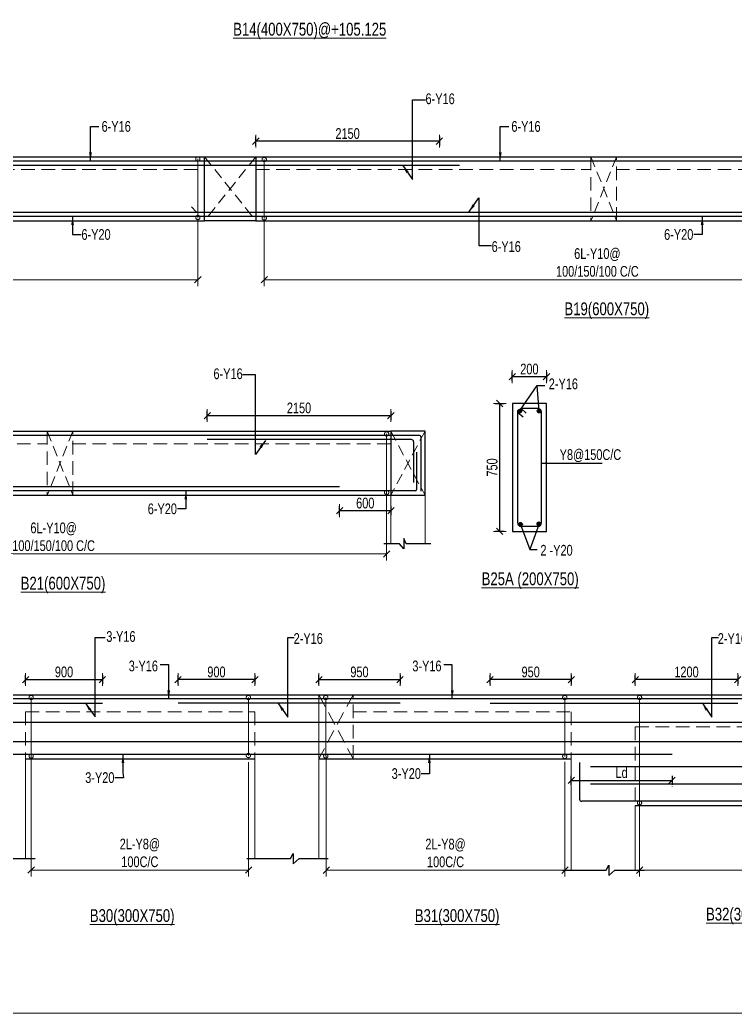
# Model space of a CAD drawing. Header units: millimetres. Extents: x 24879 to 98673, y 1890 to 33226.
# Drawn here: x 30299 to 38675, y 5534 to 17175 of the extents above; entities that cross this region are included whole.
import ezdxf

# ---------------------------------------------------------------- set-up
doc = ezdxf.new("R2010")
doc.units = ezdxf.units.MM
for name, pattern in [('CONTINOUS', [0]), ('CONTINU', [0]), ('HIDDEN', [9.525, 6.35, -3.175])]:
    doc.linetypes.add(name, pattern=pattern)
for name, color, linetype in [('-S-ARROW', 253, 'Continuous'), ('-S-DIM', 3, 'Continuous'), ('-S-MISC', 8, 'Continuous'), ('-STR-BEAM', 4, 'CONTINU'), ('-STR-REINF', 3, 'Continuous'), ('-STR-TEXT', 6, 'Continuous'), ('BEAM', 7, 'Continuous'), ('dim', 8, 'Continuous'), ('rein', 3, 'Continuous'), ('Text', 6, 'Continuous')]:
    doc.layers.add(name, color=color, linetype=linetype)
for name, color, linetype, lineweight in [('-S-STIRUP', 11, 'Continuous', 9), ('-STR-COLUMN', 5, 'HIDDEN', 13), ('-STR-RF-DIM', 252, 'CONTINOUS', 20), ('Elevation-1', 41, 'Continuous', 20), ('S-BEAM-IDEN', 2, 'Continuous', 9), ('SEC TEXT', 9, 'Continuous', 18), ('SLAB LINE', 254, 'HIDDEN', 20)]:
    doc.layers.add(name, color=color, linetype=linetype, lineweight=lineweight)
doc.styles.add('BEAM-LS', font='romans.shx', dxfattribs={"width": 0.8})
doc.styles.add('EL', font='swisscl.ttf')
doc.styles.add('SOBHA', font='swisscl.ttf')
doc.styles.add('sobha.sed', font='swisscl.ttf')
doc.dimstyles.new('S-25', dxfattribs={"dimscale": 25, "dimtxt": 2.5, "dimasz": 1.5, "dimexe": 0.25, "dimexo": 0.5, "dimgap": 0.1, "dimtad": 0, "dimdec": 0, "dimrnd": 0.0005, "dimzin": 0, "dimdsep": 46, "dimtxsty": 'SOBHA', "dimblk": 'OBLIQUE', "dimcen": 0.09, "dimclrd": 8, "dimclre": 8, "dimclrt": 6, "dimadec": 0, "dimazin": 0, "dimtfac": 1, "dimtdec": 0, "dimtofl": 0, "dimtmove": 0, "dimatfit": 3, "dimfxl": 0.18, "dimtolj": 1, "dimtzin": 0, "dimlwd": -1, "dimlwe": -1, "dimarcsym": 0})
doc.dimstyles.new('S-25L', dxfattribs={"dimscale": 25, "dimtxt": 2.5, "dimasz": 2.5, "dimexe": 1.5, "dimexo": 1.5, "dimgap": 0.2, "dimtad": 0, "dimdec": 0, "dimrnd": 0.0005, "dimzin": 0, "dimdsep": 46, "dimtxsty": 'sobha.sed', "dimblk": 'OBLIQUE', "dimcen": 0.09, "dimdle": 1.5, "dimclrd": 8, "dimclre": 8, "dimclrt": 6, "dimadec": 0, "dimazin": 0, "dimtfac": 1, "dimtdec": 0, "dimtofl": 0, "dimtmove": 1, "dimatfit": 3, "dimfxl": 0.18, "dimtolj": 1, "dimtzin": 0, "dimlwd": -1, "dimlwe": -1, "dimarcsym": 0})
doc.dimstyles.new('S-50', dxfattribs={"dimscale": 50, "dimtxt": 2.5, "dimasz": 1.25, "dimexe": 1, "dimexo": 1, "dimgap": 0.5, "dimtad": 1, "dimdec": 0, "dimrnd": 0.0005, "dimzin": 0, "dimdsep": 46, "dimtxsty": 'EL', "dimblk": 'ARCHTICK', "dimcen": 0.09, "dimdle": 1.5, "dimclrd": 251, "dimclre": 251, "dimclrt": 6, "dimadec": 0, "dimazin": 0, "dimtfac": 1, "dimtdec": 0, "dimtofl": 0, "dimtmove": 0, "dimatfit": 3, "dimfxl": 2, "dimtolj": 1, "dimtzin": 0, "dimlwd": -1, "dimlwe": -1, "dimarcsym": 0})
doc.dimstyles.new('S-DIM50', dxfattribs={"dimscale": 50, "dimtxt": 2.5, "dimasz": 1.2, "dimexe": 1.5, "dimexo": 1, "dimgap": 0.5, "dimtad": 1, "dimdec": 0, "dimdsep": 46, "dimtxsty": 'sobha.sed', "dimblk": 'OBLIQUE', "dimcen": 0, "dimdle": 0.75, "dimclrd": 8, "dimclre": 8, "dimclrt": 6, "dimazin": 2, "dimtfac": 1, "dimtdec": 0, "dimtix": 1, "dimtmove": 2, "dimatfit": 3, "dimfxl": 1, "dimtolj": 1, "dimlwd": -1, "dimlwe": 9, "dimarcsym": 0})
doc.dimstyles.new('STIRUP', dxfattribs={"dimscale": 50, "dimtxt": 2.5, "dimasz": 2.2, "dimexe": 0, "dimexo": 0, "dimgap": 0.5, "dimtad": 0, "dimdec": 0, "dimzin": 0, "dimdsep": 46, "dimtxsty": 'BEAM-LS', "dimblk": 'DOTSMALL', "dimcen": 0.09, "dimclrd": 256, "dimclre": 256, "dimclrt": 256, "dimadec": 5, "dimazin": 0, "dimtfac": 1, "dimtdec": 0, "dimtofl": 0, "dimtmove": 0, "dimatfit": 3, "dimldrblk": 'DOTSMALL', "dimfxl": 0, "dimfxlon": 1, "dimtolj": 1, "dimtzin": 0, "dimlwd": -1, "dimlwe": -1, "dimarcsym": 0})

# ---------------------------------------------------------------- blocks, each defined once
blk = doc.blocks.new('_Oblique')
at = {"color": 0, "linetype": 'ByBlock', "lineweight": -2}
for p, q in [((-0.5, -0.5), (0.5, 0.5)), ((0, 0.71), (0, -0.71))]:
    blk.add_line(p, q, dxfattribs=at)
blk = doc.blocks.new('*D142')
at = {"layer": '-STR-RF-DIM', "color": 8, "linetype": 'Continuous', "lineweight": 9, "transparency": 16777216}
for p, q in [((26385, 14850), (26385, 14055)), ((32383, 14845), (32383, 14055))]:
    blk.add_line(p, q, dxfattribs=at)
at = {"layer": '-STR-RF-DIM', "color": 8, "linetype": 'Continuous', "transparency": 16777216}
blk.add_line((26385, 14130), (32384, 14130), dxfattribs=at)
at = {"layer": '-STR-RF-DIM', "color": 8, "transparency": 16777216, "xscale": 75, "yscale": 75, "zscale": 75, "rotation": 180}
blk.add_blockref('_Oblique', (26385, 14130), dxfattribs=at)
at = {"layer": '-STR-RF-DIM', "color": 8, "transparency": 16777216, "xscale": 75, "yscale": 75, "zscale": 75}
blk.add_blockref('_Oblique', (32383, 14130), dxfattribs=at)
at = {"layer": '-STR-RF-DIM', "color": 6, "transparency": 16777216, "insert": (29384, 14331), "char_height": 125, "attachment_point": 5, "style": 'sobha.sed'}
blk.add_mtext('\\A1;6L-Y10@\\P100/150/100 C/C', dxfattribs=at)
blk = doc.blocks.new('_DotSmall')
at = {"color": 0, "linetype": 'ByBlock', "const_width": 0.5}
blk.add_lwpolyline([(-0.0625, 0, 1), (0.0625, 0, 1)], format="xyb", close=True, dxfattribs=at)
blk = doc.blocks.new('*D144')
at = {"layer": '-S-STIRUP', "ltscale": 100, "transparency": 16777216}
blk.add_line((32383, 14858), (32383, 15545), dxfattribs=at)
at = {"layer": '-S-STIRUP', "linetype": 'CONTINU', "ltscale": 100, "transparency": 16777216, "xscale": 100, "yscale": 100, "zscale": 100}
for p, rotation in [((32383, 15545), 90), ((32383, 14858), 270)]:
    blk.add_blockref('_DotSmall', p, dxfattribs=dict(at, rotation=rotation))
blk = doc.blocks.new('_ArchTick')
at = {"color": 0, "linetype": 'ByBlock', "const_width": 0.15}
blk.add_lwpolyline([(-0.5, -0.5), (0.5, 0.5)], dxfattribs=at)
blk = doc.blocks.new('*D145')
at = {"layer": '-S-STIRUP', "ltscale": 100, "transparency": 16777216}
blk.add_line((33161, 14851), (33161, 15538), dxfattribs=at)
at = {"layer": '-S-STIRUP', "linetype": 'CONTINU', "ltscale": 100, "transparency": 16777216, "xscale": 100, "yscale": 100, "zscale": 100}
for p, rotation in [((33161, 15538), 90), ((33161, 14851), 270)]:
    blk.add_blockref('_DotSmall', p, dxfattribs=dict(at, rotation=rotation))
blk = doc.blocks.new('*D146')
at = {"layer": '-STR-RF-DIM', "color": 8, "linetype": 'Continuous', "lineweight": 9, "transparency": 16777216}
for p, q in [((33161, 14845), (33161, 14055)), ((40962, 14871), (40962, 14055))]:
    blk.add_line(p, q, dxfattribs=at)
at = {"layer": '-STR-RF-DIM', "color": 8, "linetype": 'Continuous', "transparency": 16777216}
blk.add_line((40963, 14130), (33161, 14130), dxfattribs=at)
at = {"layer": '-STR-RF-DIM', "color": 8, "transparency": 16777216, "xscale": 75, "yscale": 75, "zscale": 75, "rotation": 180}
blk.add_blockref('_Oblique', (33161, 14130), dxfattribs=at)
at = {"layer": '-STR-RF-DIM', "color": 8, "transparency": 16777216, "xscale": 75, "yscale": 75, "zscale": 75}
blk.add_blockref('_Oblique', (40962, 14130), dxfattribs=at)
at = {"layer": '-STR-RF-DIM', "color": 6, "transparency": 16777216, "insert": (37062, 14331), "char_height": 125, "attachment_point": 5, "style": 'sobha.sed'}
blk.add_mtext('\\A1;6L-Y10@\\P100/150/100 C/C', dxfattribs=at)
blk = doc.blocks.new('*D148')
at = {"layer": '-S-DIM', "color": 8, "linetype": 'Continuous', "transparency": 16777216}
blk.add_line((35213, 15753), (33061, 15753), dxfattribs=at)
at = {"layer": '-S-DIM', "color": 8, "linetype": 'Continuous', "lineweight": 9, "transparency": 16777216}
for p, q in [((33062, 15678), (33062, 15828)), ((35212, 15678), (35212, 15828))]:
    blk.add_line(p, q, dxfattribs=at)
at = {"layer": '-S-DIM', "color": 8, "transparency": 16777216, "xscale": 75, "yscale": 75, "zscale": 75, "rotation": 180}
blk.add_blockref('_Oblique', (33062, 15753), dxfattribs=at)
at = {"layer": '-S-DIM', "color": 8, "transparency": 16777216, "xscale": 75, "yscale": 75, "zscale": 75}
blk.add_blockref('_Oblique', (35212, 15753), dxfattribs=at)
at = {"layer": '-S-DIM', "color": 6, "transparency": 16777216, "insert": (34137, 15842), "char_height": 125, "attachment_point": 5, "style": 'sobha.sed'}
blk.add_mtext('\\A1;2150', dxfattribs=at)
blk = doc.blocks.new('*D129')
at = {"layer": '-STR-RF-DIM', "color": 8, "linetype": 'Continuous', "lineweight": 9, "transparency": 16777216}
for p, q in [((34594, 11655), (34594, 10840)), ((26793, 11629), (26793, 10840))]:
    blk.add_line(p, q, dxfattribs=at)
at = {"layer": '-STR-RF-DIM', "color": 8, "linetype": 'Continuous', "transparency": 16777216}
blk.add_line((34595, 10915), (26793, 10915), dxfattribs=at)
at = {"layer": '-STR-RF-DIM', "color": 8, "transparency": 16777216, "xscale": 75, "yscale": 75, "zscale": 75, "rotation": 180}
blk.add_blockref('_Oblique', (26793, 10915), dxfattribs=at)
at = {"layer": '-STR-RF-DIM', "color": 8, "transparency": 16777216, "xscale": 75, "yscale": 75, "zscale": 75}
blk.add_blockref('_Oblique', (34594, 10915), dxfattribs=at)
at = {"layer": '-STR-RF-DIM', "color": 6, "transparency": 16777216, "insert": (30694, 11116), "char_height": 125, "attachment_point": 5, "style": 'sobha.sed'}
blk.add_mtext('\\A1;6L-Y10@\\P100/150/100 C/C', dxfattribs=at)
blk = doc.blocks.new('*D130')
at = {"layer": '-S-STIRUP', "ltscale": 100, "transparency": 16777216}
blk.add_line((34594, 11636), (34594, 12322), dxfattribs=at)
at = {"layer": '-S-STIRUP', "linetype": 'CONTINU', "ltscale": 100, "transparency": 16777216, "xscale": 100, "yscale": 100, "zscale": 100}
for p, rotation in [((34594, 12322), 90), ((34594, 11636), 270)]:
    blk.add_blockref('_DotSmall', p, dxfattribs=dict(at, rotation=rotation))
blk = doc.blocks.new('*D132')
at = {"layer": '-S-DIM', "color": 8, "linetype": 'Continuous', "lineweight": 9, "transparency": 16777216}
for p, q in [((34043, 11497), (34043, 11347)), ((34644, 11497), (34644, 11347))]:
    blk.add_line(p, q, dxfattribs=at)
at = {"layer": '-S-DIM', "color": 8, "linetype": 'Continuous', "transparency": 16777216}
blk.add_line((34645, 11422), (34043, 11422), dxfattribs=at)
at = {"layer": '-S-DIM', "color": 8, "transparency": 16777216, "xscale": 75, "yscale": 75, "zscale": 75, "rotation": 180}
blk.add_blockref('_Oblique', (34043, 11422), dxfattribs=at)
at = {"layer": '-S-DIM', "color": 8, "transparency": 16777216, "xscale": 75, "yscale": 75, "zscale": 75}
blk.add_blockref('_Oblique', (34644, 11422), dxfattribs=at)
at = {"layer": '-S-DIM', "color": 6, "transparency": 16777216, "insert": (34344, 11511), "char_height": 125, "attachment_point": 5, "style": 'sobha.sed'}
blk.add_mtext('\\A1;600', dxfattribs=at)
blk = doc.blocks.new('*D187')
at = {"layer": '-S-DIM', "color": 8, "linetype": 'Continuous', "transparency": 16777216}
blk.add_line((38707, 9443), (37505, 9443), dxfattribs=at)
at = {"layer": '-S-DIM', "color": 8, "linetype": 'Continuous', "lineweight": 9, "transparency": 16777216}
for p, q in [((37506, 9368), (37506, 9518)), ((38706, 9368), (38706, 9518))]:
    blk.add_line(p, q, dxfattribs=at)
at = {"layer": '-S-DIM', "color": 8, "transparency": 16777216, "xscale": 75, "yscale": 75, "zscale": 75, "rotation": 180}
blk.add_blockref('_Oblique', (37506, 9443), dxfattribs=at)
at = {"layer": '-S-DIM', "color": 8, "transparency": 16777216, "xscale": 75, "yscale": 75, "zscale": 75}
blk.add_blockref('_Oblique', (38706, 9443), dxfattribs=at)
at = {"layer": '-S-DIM', "color": 6, "transparency": 16777216, "insert": (38106, 9532), "char_height": 125, "attachment_point": 5, "style": 'sobha.sed'}
blk.add_mtext('\\A1;1200', dxfattribs=at)
blk = doc.blocks.new('*D188')
at = {"layer": '-STR-RF-DIM', "color": 8, "linetype": 'Continuous', "lineweight": 9, "transparency": 16777216}
for p, q in [((37556, 7993), (37556, 7134)), ((41476, 7996), (41476, 7134))]:
    blk.add_line(p, q, dxfattribs=at)
at = {"layer": '-STR-RF-DIM', "color": 8, "linetype": 'Continuous', "transparency": 16777216}
blk.add_line((41477, 7209), (37555, 7209), dxfattribs=at)
at = {"layer": '-STR-RF-DIM', "color": 8, "transparency": 16777216, "xscale": 75, "yscale": 75, "zscale": 75, "rotation": 180}
blk.add_blockref('_Oblique', (37556, 7209), dxfattribs=at)
at = {"layer": '-STR-RF-DIM', "color": 8, "transparency": 16777216, "xscale": 75, "yscale": 75, "zscale": 75}
blk.add_blockref('_Oblique', (41476, 7209), dxfattribs=at)
at = {"layer": '-STR-RF-DIM', "color": 6, "transparency": 16777216, "insert": (39516, 7410), "char_height": 125, "attachment_point": 5, "style": 'sobha.sed'}
blk.add_mtext('\\A1;2L-Y8@\\P100C/C', dxfattribs=at)
blk = doc.blocks.new('*D189')
at = {"layer": '-S-DIM', "color": 8, "linetype": 'Continuous', "transparency": 16777216}
blk.add_line((36757, 9443), (35805, 9443), dxfattribs=at)
at = {"layer": '-S-DIM', "color": 8, "linetype": 'Continuous', "lineweight": 9, "transparency": 16777216}
for p, q in [((35806, 9368), (35806, 9518)), ((36756, 9368), (36756, 9518))]:
    blk.add_line(p, q, dxfattribs=at)
at = {"layer": '-S-DIM', "color": 8, "transparency": 16777216, "xscale": 75, "yscale": 75, "zscale": 75, "rotation": 180}
blk.add_blockref('_Oblique', (35806, 9443), dxfattribs=at)
at = {"layer": '-S-DIM', "color": 8, "transparency": 16777216, "xscale": 75, "yscale": 75, "zscale": 75}
blk.add_blockref('_Oblique', (36756, 9443), dxfattribs=at)
at = {"layer": '-S-DIM', "color": 6, "transparency": 16777216, "insert": (36281, 9532), "char_height": 125, "attachment_point": 5, "style": 'sobha.sed'}
blk.add_mtext('\\A1;950', dxfattribs=at)
blk = doc.blocks.new('*D190')
at = {"layer": '-S-DIM', "color": 8, "linetype": 'Continuous', "transparency": 16777216}
blk.add_line((33800, 9443), (34752, 9443), dxfattribs=at)
at = {"layer": '-S-DIM', "color": 8, "linetype": 'Continuous', "lineweight": 9, "transparency": 16777216}
for p, q in [((33801, 9368), (33801, 9518)), ((34751, 9368), (34751, 9518))]:
    blk.add_line(p, q, dxfattribs=at)
at = {"layer": '-S-DIM', "color": 8, "transparency": 16777216, "xscale": 75, "yscale": 75, "zscale": 75, "rotation": 180}
blk.add_blockref('_Oblique', (33801, 9443), dxfattribs=at)
at = {"layer": '-S-DIM', "color": 8, "transparency": 16777216, "xscale": 75, "yscale": 75, "zscale": 75}
blk.add_blockref('_Oblique', (34751, 9443), dxfattribs=at)
at = {"layer": '-S-DIM', "color": 6, "transparency": 16777216, "insert": (34276, 9532), "char_height": 125, "attachment_point": 5, "style": 'sobha.sed'}
blk.add_mtext('\\A1;950', dxfattribs=at)
blk = doc.blocks.new('*D191')
at = {"layer": '-S-STIRUP', "ltscale": 100, "transparency": 16777216}
blk.add_line((33881, 8546), (33881, 9233), dxfattribs=at)
at = {"layer": '-S-STIRUP', "linetype": 'CONTINU', "ltscale": 100, "transparency": 16777216, "xscale": 100, "yscale": 100, "zscale": 100}
for p, rotation in [((33881, 9233), 90), ((33881, 8546), 270)]:
    blk.add_blockref('_DotSmall', p, dxfattribs=dict(at, rotation=rotation))
blk = doc.blocks.new('*D192')
at = {"layer": '-S-STIRUP', "ltscale": 100, "transparency": 16777216}
blk.add_line((36680, 8543), (36680, 9233), dxfattribs=at)
at = {"layer": '-S-STIRUP', "linetype": 'CONTINU', "ltscale": 100, "transparency": 16777216, "xscale": 100, "yscale": 100, "zscale": 100}
for p, rotation in [((36680, 9233), 90), ((36680, 8543), 270)]:
    blk.add_blockref('_DotSmall', p, dxfattribs=dict(at, rotation=rotation))
blk = doc.blocks.new('*D193')
at = {"layer": '-STR-RF-DIM', "color": 8, "linetype": 'Continuous', "lineweight": 9, "transparency": 16777216}
for p, q in [((33887, 8546), (33887, 7134)), ((36682, 8480), (36682, 7134))]:
    blk.add_line(p, q, dxfattribs=at)
at = {"layer": '-STR-RF-DIM', "color": 8, "linetype": 'Continuous', "transparency": 16777216}
blk.add_line((36682, 7209), (33887, 7209), dxfattribs=at)
at = {"layer": '-STR-RF-DIM', "color": 8, "transparency": 16777216, "xscale": 75, "yscale": 75, "zscale": 75, "rotation": 180}
blk.add_blockref('_Oblique', (33887, 7209), dxfattribs=at)
at = {"layer": '-STR-RF-DIM', "color": 8, "transparency": 16777216, "xscale": 75, "yscale": 75, "zscale": 75}
blk.add_blockref('_Oblique', (36682, 7209), dxfattribs=at)
at = {"layer": '-STR-RF-DIM', "color": 6, "transparency": 16777216, "insert": (35284, 7410), "char_height": 125, "attachment_point": 5, "style": 'sobha.sed'}
blk.add_mtext('\\A1;2L-Y8@\\P100C/C', dxfattribs=at)
blk = doc.blocks.new('*D194')
at = {"layer": '-S-DIM', "color": 8, "linetype": 'Continuous', "transparency": 16777216}
blk.add_line((33052, 9443), (32150, 9443), dxfattribs=at)
at = {"layer": '-S-DIM', "color": 8, "linetype": 'Continuous', "lineweight": 9, "transparency": 16777216}
for p, q in [((32151, 9368), (32151, 9518)), ((33051, 9368), (33051, 9518))]:
    blk.add_line(p, q, dxfattribs=at)
at = {"layer": '-S-DIM', "color": 8, "transparency": 16777216, "xscale": 75, "yscale": 75, "zscale": 75, "rotation": 180}
blk.add_blockref('_Oblique', (32151, 9443), dxfattribs=at)
at = {"layer": '-S-DIM', "color": 8, "transparency": 16777216, "xscale": 75, "yscale": 75, "zscale": 75}
blk.add_blockref('_Oblique', (33051, 9443), dxfattribs=at)
at = {"layer": '-S-DIM', "color": 6, "transparency": 16777216, "insert": (32601, 9532), "char_height": 125, "attachment_point": 5, "style": 'sobha.sed'}
blk.add_mtext('\\A1;900', dxfattribs=at)
blk = doc.blocks.new('*D208')
at = {"layer": '-S-STIRUP', "ltscale": 100, "transparency": 16777216}
blk.add_line((30431, 8546), (30431, 9233), dxfattribs=at)
at = {"layer": '-S-STIRUP', "linetype": 'CONTINU', "ltscale": 100, "transparency": 16777216, "xscale": 100, "yscale": 100, "zscale": 100}
for p, rotation in [((30431, 9233), 90), ((30431, 8546), 270)]:
    blk.add_blockref('_DotSmall', p, dxfattribs=dict(at, rotation=rotation))
blk = doc.blocks.new('*D209')
at = {"layer": '-S-STIRUP', "ltscale": 100, "transparency": 16777216}
blk.add_line((32975, 8553), (32975, 9233), dxfattribs=at)
at = {"layer": '-S-STIRUP', "linetype": 'CONTINU', "ltscale": 100, "transparency": 16777216, "xscale": 100, "yscale": 100, "zscale": 100}
for p, rotation in [((32975, 9233), 90), ((32975, 8553), 270)]:
    blk.add_blockref('_DotSmall', p, dxfattribs=dict(at, rotation=rotation))
blk = doc.blocks.new('*D210')
at = {"layer": '-STR-RF-DIM', "color": 8, "linetype": 'Continuous', "lineweight": 9, "transparency": 16777216}
for p, q in [((30431, 8553), (30431, 7135)), ((32977, 8477), (32977, 7135))]:
    blk.add_line(p, q, dxfattribs=at)
at = {"layer": '-STR-RF-DIM', "color": 8, "linetype": 'Continuous', "transparency": 16777216}
blk.add_line((32977, 7210), (30431, 7210), dxfattribs=at)
at = {"layer": '-STR-RF-DIM', "color": 8, "transparency": 16777216, "xscale": 75, "yscale": 75, "zscale": 75, "rotation": 180}
blk.add_blockref('_Oblique', (30431, 7210), dxfattribs=at)
at = {"layer": '-STR-RF-DIM', "color": 8, "transparency": 16777216, "xscale": 75, "yscale": 75, "zscale": 75}
blk.add_blockref('_Oblique', (32977, 7210), dxfattribs=at)
at = {"layer": '-STR-RF-DIM', "color": 6, "transparency": 16777216, "insert": (31704, 7411), "char_height": 125, "attachment_point": 5, "style": 'sobha.sed'}
blk.add_mtext('\\A1;2L-Y8@\\P100C/C', dxfattribs=at)
blk = doc.blocks.new('*D211')
at = {"layer": '-S-DIM', "color": 8, "linetype": 'Continuous', "transparency": 16777216}
blk.add_line((30365, 9443), (31267, 9443), dxfattribs=at)
at = {"layer": '-S-DIM', "color": 8, "linetype": 'Continuous', "lineweight": 9, "transparency": 16777216}
for p, q in [((30366, 9368), (30366, 9518)), ((31266, 9368), (31266, 9518))]:
    blk.add_line(p, q, dxfattribs=at)
at = {"layer": '-S-DIM', "color": 8, "transparency": 16777216, "xscale": 75, "yscale": 75, "zscale": 75, "rotation": 180}
blk.add_blockref('_Oblique', (30366, 9443), dxfattribs=at)
at = {"layer": '-S-DIM', "color": 8, "transparency": 16777216, "xscale": 75, "yscale": 75, "zscale": 75}
blk.add_blockref('_Oblique', (31266, 9443), dxfattribs=at)
at = {"layer": '-S-DIM', "color": 6, "transparency": 16777216, "insert": (30816, 9532), "char_height": 125, "attachment_point": 5, "style": 'sobha.sed'}
blk.add_mtext('\\A1;900', dxfattribs=at)
blk = doc.blocks.new('*D219')
at = {"layer": '-S-STIRUP', "ltscale": 100, "transparency": 16777216}
blk.add_line((37556, 7999), (37556, 9233), dxfattribs=at)
at = {"layer": '-S-STIRUP', "linetype": 'CONTINU', "ltscale": 100, "transparency": 16777216, "xscale": 100, "yscale": 100, "zscale": 100}
for p, rotation in [((37556, 9233), 90), ((37556, 7999), 270)]:
    blk.add_blockref('_DotSmall', p, dxfattribs=dict(at, rotation=rotation))
blk = doc.blocks.new('A$Ccd2fb86f')
at = {"layer": 'Elevation-1', "color": 6, "ltscale": 20}
blk.add_lwpolyline([(0, 545.01), (670.34, 545.01), (670.34, 0), (0, 0)], close=True, dxfattribs=at)
blk = doc.blocks.new('*D319')
at = {"layer": '-S-DIM', "color": 8, "linetype": 'Continuous', "lineweight": 9, "transparency": 16777216}
for p, q in [((32493, 12462), (32493, 12612)), ((34643, 12462), (34643, 12612))]:
    blk.add_line(p, q, dxfattribs=at)
at = {"layer": '-S-DIM', "color": 8, "linetype": 'Continuous', "transparency": 16777216}
blk.add_line((32492, 12537), (34644, 12537), dxfattribs=at)
at = {"layer": '-S-DIM', "color": 8, "transparency": 16777216, "xscale": 75, "yscale": 75, "zscale": 75, "rotation": 180}
blk.add_blockref('_Oblique', (32493, 12537), dxfattribs=at)
at = {"layer": '-S-DIM', "color": 8, "transparency": 16777216, "xscale": 75, "yscale": 75, "zscale": 75}
blk.add_blockref('_Oblique', (34643, 12537), dxfattribs=at)
at = {"layer": '-S-DIM', "color": 6, "transparency": 16777216, "insert": (33568, 12626), "char_height": 125, "attachment_point": 5, "style": 'sobha.sed'}
blk.add_mtext('\\A1;2150', dxfattribs=at)
blk = doc.blocks.new('*D337')
at = {"layer": '-S-DIM', "color": 8, "linetype": 'Continuous', "transparency": 16777216}
blk.add_line((36755, 8262), (37937, 8262), dxfattribs=at)
at = {"layer": '-S-DIM', "color": 8, "linetype": 'Continuous', "lineweight": 9, "transparency": 16777216}
for p, q in [((36756, 8188), (36756, 8187)), ((37937, 8188), (37937, 8187))]:
    blk.add_line(p, q, dxfattribs=at)
at = {"layer": '-S-DIM', "color": 8, "transparency": 16777216, "xscale": 75, "yscale": 75, "zscale": 75, "rotation": 180}
blk.add_blockref('_Oblique', (36756, 8262), dxfattribs=at)
at = {"layer": '-S-DIM', "color": 8, "transparency": 16777216, "xscale": 75, "yscale": 75, "zscale": 75}
blk.add_blockref('_Oblique', (37937, 8262), dxfattribs=at)
at = {"layer": '-S-DIM', "color": 6, "transparency": 16777216, "insert": (37346, 8351), "char_height": 125, "attachment_point": 5, "style": 'sobha.sed'}
blk.add_mtext('\\A1;Ld', dxfattribs=at)
blk = doc.blocks.new('*D325')
at = {"layer": '-S-DIM', "color": 8, "linetype": 'Continuous', "lineweight": 9, "transparency": 16777216}
for p, q in [((36066, 12918), (36066, 13068)), ((36466, 12918), (36466, 13068))]:
    blk.add_line(p, q, dxfattribs=at)
at = {"layer": '-S-DIM', "color": 8, "linetype": 'Continuous', "transparency": 16777216}
blk.add_line((36467, 12993), (36066, 12993), dxfattribs=at)
at = {"layer": '-S-DIM', "color": 8, "transparency": 16777216, "xscale": 75, "yscale": 75, "zscale": 75, "rotation": 180}
blk.add_blockref('_Oblique', (36066, 12993), dxfattribs=at)
at = {"layer": '-S-DIM', "color": 8, "transparency": 16777216, "xscale": 75, "yscale": 75, "zscale": 75}
blk.add_blockref('_Oblique', (36466, 12993), dxfattribs=at)
at = {"layer": '-S-DIM', "color": 6, "transparency": 16777216, "insert": (36266, 13082), "char_height": 125, "attachment_point": 5, "style": 'sobha.sed'}
blk.add_mtext('\\A1;200', dxfattribs=at)
blk = doc.blocks.new('*D326')
at = {"layer": '-S-DIM', "color": 8, "linetype": 'Continuous', "lineweight": 9, "transparency": 16777216}
for p, q in [((35994, 12679), (35844, 12679)), ((35994, 11179), (35844, 11179))]:
    blk.add_line(p, q, dxfattribs=at)
at = {"layer": '-S-DIM', "color": 8, "linetype": 'Continuous', "transparency": 16777216}
blk.add_line((35919, 11179), (35919, 12680), dxfattribs=at)
at = {"layer": '-S-DIM', "color": 8, "transparency": 16777216, "xscale": 75, "yscale": 75, "zscale": 75}
for p, rotation in [((35919, 12679), 90), ((35919, 11179), 270)]:
    blk.add_blockref('_Oblique', p, dxfattribs=dict(at, rotation=rotation))
at = {"layer": '-S-DIM', "color": 6, "transparency": 16777216, "insert": (35830, 11929), "char_height": 125, "attachment_point": 5, "rotation": 90, "style": 'sobha.sed'}
blk.add_mtext('\\A1;750', dxfattribs=at)

msp = doc.modelspace()

# ---------------------------------------------------------------- hatches: boundary and pattern name
at = {"layer": 'rein', "ltscale": 3000}
for points in [[(36173.7, 12588.6, -1), (36130.1, 12588.6, -1)], [(36401.6, 12590.4, -1), (36358, 12590.4, -1)], [(36183.8, 11262.5, -1), (36140.2, 11262.5, -1)], [(36399.6, 11268.4, -1), (36356, 11268.4, -1)]]:
    msp.add_hatch(color=256, dxfattribs=at).paths.add_polyline_path(points)

# ---------------------------------------------------------------- linework, layer by layer
at = {"layer": '-S-MISC', "linetype": 'ByBlock', "ltscale": 1000, "elevation": 0}
for points in [[(35110.6, 11035.3), (34824.7, 11035.6), (34793.8, 11095.2), (34793.8, 10975.1), (34744, 11035.6), (34559.7, 11035.4)], [(29522.6, 7345.2), (30035.1, 7345.2), (30066, 7404.9), (30066, 7284.7), (30136.4, 7345.2), (30477.2, 7345.2)], [(32955.7, 7345.2), (33468.3, 7345.2), (33499.2, 7404.9), (33499.2, 7284.7), (33569.5, 7345.2), (33910.3, 7345.2)], [(36653.6, 7209), (37166.2, 7209), (37197.1, 7268.6), (37197.1, 7148.5), (37267.4, 7209), (37608.2, 7209)]]:
    msp.add_lwpolyline(points, dxfattribs=at)
at = {"layer": '-STR-BEAM'}
for p, q in [((30076.1, 15570.7, -178586.6), (32461.8, 15570.7, -178586.6)), ((33061.8, 15570.7, -178586.6), (41011.8, 15570.7, -178586.6)), ((30076.1, 14820.7, -178586.6), (32461.2, 14820.7, -178586.6)), ((33061.8, 14820.7, -178586.6), (41011.8, 14820.7, -178586.6)), ((28435.6, 12355.3, 0), (34643.8, 12355.3, 0)), ((26693.7, 11605.3, 0), (34643.8, 11605.3, 0)), ((29296.1, 9266.1, 0), (30366, 9266.1, 0)), ((30366, 9266.1, 0), (33801, 9266.1, 0)), ((33801, 9266.1, 0), (37506.1, 9266.1, 0)), ((37506.1, 9266.1, 0), (42276.1, 9266.1, 0)), ((30366, 8516.1, 178586.6), (33051, 8516.1, 178586.6)), ((33801, 8516.1, 178586.6), (36756.1, 8516.1, 178586.6)), ((37506.1, 7966.1, 0), (41526.1, 7966.1, 0))]:
    msp.add_line(p, q, dxfattribs=at)
for points, elevation in [([(32461.8, 15570.7), (33062, 15570.5), (33061.4, 14820.4), (32461.2, 14820.6), (32461.8, 15570.7)], -178586.6), ([(35043.8, 12355.3), (34643.8, 12355.3), (34643.8, 11605.3), (35043.8, 11605.3), (35043.8, 12355.3)], 0)]:
    msp.add_lwpolyline(points, dxfattribs=dict(at, elevation=elevation))
at = {"layer": '-STR-COLUMN', "linetype": 'Continuous', "ltscale": 10}
for p, q in [((35043.8, 11034.4, 0), (35043.8, 12355.3, 0)), ((34643.8, 11034.4, 0), (34643.8, 11605.3, 0)), ((30366, 8516.1, 178586.6), (30366, 7345.2, 0)), ((33051, 7345.2, 0), (33051, 8516.1, 178586.6)), ((33801, 8516.1, 0), (33801, 7916.1, 0)), ((36756.1, 7209, 0), (36756.1, 8516.1, 178586.6)), ((33801, 7916.1, 0), (33801, 7345.2, 0)), ((37506.1, 7966.1, 0), (37506.1, 7209, 0))]:
    msp.add_line(p, q, dxfattribs=at)
at = {"layer": '-STR-REINF', "ltscale": 10}
for p, q in [((26266.6, 15470.5, -178586.6), (35447.3, 15470.5, -178586.6)), ((26310.9, 14920.6, -178586.6), (40411.4, 14920.6, -178586.6)), ((32369, 14920.6, -178586.6), (32309.5, 14982.1, 89293.3)), ((34978.9, 12305.3, 0), (26023.8, 12305.3, 0)), ((34883.9, 12255.1, 0), (32493.2, 12255.1, 0)), ((34908.9, 12230.1, 0), (34908.9, 11754.4, 0)), ((34993.9, 12290.3, 0), (34993.9, 11649.9, 0)), ((34943.9, 12108.3, 0), (34943.9, 11670.3, 0)), ((34928.9, 11655.3, 0), (26073.8, 11655.3, 0)), ((27643.5, 11705.2, 0), (34043.3, 11705.2, 0)), ((29286.7, 9165.7, 0), (31266, 9165.7, 0)), ((34751, 9165.7, 0), (32151.1, 9165.7, 0)), ((35806.1, 9165.7, 0), (38706.1, 9165.7, 0)), ((37936.5, 8566.1, 178586.6), (29680.7, 8566.1, 178586.6)), ((36853.6, 8470.1, 0), (36853.6, 8041.1, 0)), ((42089.9, 8016.1, 0), (36878.6, 8016.1, 0))]:
    msp.add_line(p, q, dxfattribs=at)
at = {"layer": '-STR-REINF', "color": 30, "ltscale": 10}
for p, q in [((29859.4, 8942.6, 0), (48963.3, 8942.6, 0)), ((29859.4, 8718, 0), (48999, 8718, 0)), ((36980.8, 8425.9, 0), (48968.6, 8425.9, 0)), ((36980.8, 8221.4, 0), (48968.6, 8221.4, 0))]:
    msp.add_line(p, q, dxfattribs=at)
at = {"layer": '-STR-REINF', "ltscale": 10}
for points in [[(41347, 15520.7, -178586.6), (30011.2, 15520.7, -178586.6), (26166.5, 15520.7, -178586.6)], [(41297, 14870.7, -178586.6), (29960.6, 14870.7, -178586.6), (26216.5, 14870.7, -178586.6)]]:
    msp.add_polyline3d(points, dxfattribs=at)
for centre, radius, start, end in [((34883.9, 12230.1, 0), 25, 0, 90), ((34978.9, 12290.3, 0), 15, 0, 90), ((34928.9, 11670.3, 0), 15, 270, 0)]:
    msp.add_arc(centre, radius, start, end, dxfattribs=at)
at = {"layer": '-STR-REINF', "ltscale": 10, "extrusion": (-4.33957e-10, -4.07374e-08, 1)}
msp.add_arc((36878.6, 8041.1, 0), 25, 180, 270, dxfattribs=at)
at = {"layer": '-STR-REINF', "ltscale": 10}
msp.add_rational_spline([(49696, 8759.1, 0), (49696, 9033.3, 0), (49696, 9201.1, 0), (49696, 9216.1, 0), (49681, 9216.1, 0), (47410.5, 9216.1, 0), (29211.1, 9216.1, 0), (29196.1, 9216.1, 0), (29196.1, 9201.1, 0), (29196.1, 9033.3, 0), (29196.1, 8765.8, 0)], [1, 1, 1, 0.707106781187, 1, 1, 1, 0.707106781187, 1, 1, 1], degree=2, knots=[0, 0, 0, 1, 1, 2.5707963, 2.5707963, 3.5707963, 3.5707963, 5.1415927, 5.1415927, 6.1415927, 6.1415927, 6.1415927], dxfattribs=at)
at = {"layer": 'BEAM', "ltscale": 0.05, "elevation": 0}
msp.add_lwpolyline([(36066.5, 11179.5), (36466.5, 11179.5), (36466.5, 12679.5), (36066.5, 12679.5)], close=True, dxfattribs=at)
at = {"layer": 'rein', "ltscale": 3000}
for p, q in [((36126.5, 12575.4, 0), (36193.8, 12522.8, 0)), ((36171.2, 12619.5, 0), (36227.8, 12566.8, 0))]:
    msp.add_line(p, q, dxfattribs=at)
at = {"layer": 'rein', "ltscale": 3000, "elevation": 0}
msp.add_lwpolyline([(36166.5, 11239.5), (36366.5, 11239.5, 0.4142136), (36406.5, 11279.5), (36406.5, 12579.5, 0.4142136), (36366.5, 12619.5), (36166.5, 12619.5), (36126.5, 12579.5), (36126.5, 11279.5, 0.4142136)], format="xyb", close=True, dxfattribs=at)
at = {"layer": 'rein', "ltscale": 3000}
for centre in [(36151.9, 12588.6, 0), (36379.8, 12590.4, 0), (36162, 11262.5, 0), (36377.8, 11268.4, 0)]:
    msp.add_circle(centre, 21.8, dxfattribs=at)
at = {"layer": 'S-BEAM-IDEN', "color": 9, "linetype": 'HIDDEN', "ltscale": 20}
for p, q in [((33062, 15570.6, -178586.6), (32461.2, 14820.8, -178586.6)), ((32461.5, 15570.5, -178586.6), (33061.4, 14820.6, -178586.6)), ((36986.8, 15570.5, -178586.6), (37287.3, 14820.6, -178586.6)), ((37287, 15570.7, -178586.6), (36987.4, 14820.5, -178586.6)), ((30618.7, 12355.1, 0), (30919.2, 11605.2, 0)), ((30918.9, 12355.3, 0), (30619.3, 11605.1, 0)), ((34643.8, 12355.3, 0), (35043.8, 11605.3, 0)), ((35043.8, 12355.3, 0), (34643.8, 11605.3, 0))]:
    msp.add_line(p, q, dxfattribs=at)
at = {"layer": 'SLAB LINE', "linetype": 'HIDDEN', "ltscale": 25}
for p, q in [((30076.1, 15420.7, -178586.6), (32461.8, 15420.7, -178586.6)), ((33061.8, 15420.7, -178586.6), (36981, 15420.7, -178586.6)), ((37281, 15420.7, -178586.6), (41011.8, 15420.7, -178586.6)), ((26693.7, 12205.3, 0), (30612.9, 12205.3, 0)), ((30912.9, 12205.3, 0), (34643.8, 12205.3, 0)), ((34643.8, 12205.3, 0), (34643.8, 11605.3, 0)), ((33801, 9266.1, 0), (34201.1, 8516.1, 0)), ((34201.1, 9266.1, 0), (33801, 8516.1, 0)), ((33801, 9116.1, 0), (33801, 8516.1, 0)), ((30366, 9066.1, 0), (30366, 8516.1, 0)), ((30366, 9066.1, 0), (33051, 9066.1, 0)), ((33051, 9066.1, 0), (33051, 8516.1, 0)), ((34201.1, 9066.1, 0), (36756.1, 9066.1, 0)), ((36756.1, 9066.1, 0), (36756.1, 8516.1, 0)), ((37506.1, 8891.1, 0), (39175.5, 8891.1, 0)), ((37506.1, 8891.1, 0), (37506.1, 7966.1, 0))]:
    msp.add_line(p, q, dxfattribs=at)
for points, elevation in [([(37286.7, 15570.7), (36986.8, 15570.5), (36987.4, 14820.4), (37287.3, 14820.6), (37286.7, 15570.7)], -178586.6), ([(30918.6, 12355.3), (30618.7, 12355.1), (30619.3, 11605), (30919.2, 11605.2), (30918.6, 12355.3)], 0)]:
    msp.add_lwpolyline(points, dxfattribs=dict(at, elevation=elevation))
at = {"layer": 'SLAB LINE', "linetype": 'HIDDEN', "ltscale": 25, "elevation": 0}
msp.add_lwpolyline([(33801, 8516.1), (34201.1, 8516.1), (34201.1, 9266.1), (33801, 9266.1)], close=True, dxfattribs=at)

# ---------------------------------------------------------------- block references
at = {"layer": 'Elevation-1', "color": 6, "ltscale": 20, "xscale": 50, "yscale": 50, "zscale": 50}
msp.add_blockref('A$Ccd2fb86f', (24878.6, 5533.7), dxfattribs=at)

# ---------------------------------------------------------------- texts
at = {"layer": '-STR-TEXT', "color": 6, "char_height": 125, "style": 'SOBHA'}
for s, insert, width, attachment_point in [('\\A1;6-Y16', (35049.4, 16312.6, 0), 281.386, 1), ('\\A1;6-Y20', (31019.8, 14595.4, -178586.6), 281.386, 7), ('\\A1;6-Y20', (38185.6, 14595.4, -178586.6), 281.386, 9), ('\\A1;6-Y16', (35823.5, 14453.8, 0), 281.386, 7), ('\\A1;6-Y16', (32908, 13089.8, 178586.6), 281.386, 3), ('\\A1;6-Y20', (32138.3, 11380, 0), 281.386, 9), ('\\A1;3-Y20', (34995.3, 8277.4, 178586.6), 696.385, 9), ('\\A1;3-Y20', (31406.1, 8229.9, 178586.6), 696.385, 9)]:
    msp.add_mtext(s, dxfattribs=dict(at, insert=insert, width=width, attachment_point=attachment_point))
for s, insert, attachment_point in [('\\A1;6-Y16', (31255.8, 15988.6, -178586.6), 1), ('\\A1;6-Y16', (36055.1, 15988.6, -178586.6), 1), ('\\A1;3-Y16', (31311.1, 9883.8, 178586.6), 7), ('\\A1;2-Y16', (33504.9, 9860.2, 0), 7), ('\\A1;2-Y16', (38472.1, 9860.2, 0), 7), ('\\A1;3-Y16', (31915.8, 9665.2, 0), 3), ('\\A1;3-Y16', (35237, 9665.2, 0), 3)]:
    msp.add_mtext(s, dxfattribs=dict(at, insert=insert, attachment_point=attachment_point))
at = {"layer": 'SEC TEXT', "color": 1, "linetype": 'ByBlock', "style": 'sobha.sed'}
for s, rotation, p in [('%%UB14(400X750)@+105.125', 359.98928, (32796.9, 16990.9, 0)), ('%%UB19(600X750)', 0.01072, (36676.7, 13713.5, -178586.6)), ('%%UB21(600X750)', 0.01072, (30308.6, 10498, 0)), ('%%UB25A (200X750)', 359.98928, (35706.8, 10549.2, 0)), ('%%UB30(300X750)', 0.01072, (31118.4, 6602)), ('%%UB31(300X750)', 0.01072, (34924, 6602)), ('%%UB32(300X1300)@+106.425 LVL', 0.01072, (38335, 6619.4))]:
    msp.add_text(s, height=150, rotation=rotation, dxfattribs=at).set_placement(p)
at = {"layer": 'Text', "ltscale": 3000, "char_height": 125, "style": 'SOBHA'}
for s, insert, width, attachment_point in [('2-Y16', (36663.8, 12971.4, 0), 726.545, 2), ('Y8@150C/C', (36981.1, 12142.3, 0), 826.545, 2), ('2 -Y20', (36583.8, 10894.4, 0), 726.545, 8)]:
    msp.add_mtext(s, dxfattribs=dict(at, insert=insert, width=width, attachment_point=attachment_point))

# ---------------------------------------------------------------- dimensions: what is measured, and where the dimension line sits
at = {"layer": '-S-DIM'}
for base, p1, p2, angle, override, picture, middle in [((33062, 15752.9, -178586.6), (35212.2, 15570.5, -178586.6), (33062, 15470.5, -178586.6), 180, {"dimscale": 1, "dimtxt": 125, "dimasz": 75, "dimexe": 75, "dimexo": 0, "dimgap": 25, "dimblk1": 'Oblique', "dimblk2": 'Oblique', "dimsah": 1, "dimcen": 4.5, "dimfxl": 75, "dimfxlon": 1}, '*D148', (34137.1, 15841.9, -178586.6)), ((35919.3, 12679.5, 0), (36066.5, 11179.5, 0), (36066.5, 12679.5, 0), 90, {"dimscale": 1, "dimtxt": 125, "dimasz": 75, "dimexe": 75, "dimexo": 0, "dimgap": 25, "dimlfac": 0.5, "dimblk1": 'Oblique', "dimblk2": 'Oblique', "dimsah": 1, "dimcen": 4.5, "dimfxl": 75, "dimfxlon": 1}, '*D326', (35830.3, 11929.5, 0)), ((34043.3123, 11422.0218, 0), (34643.7545, 11605.2701, 0), (34043.3123, 11705.1695, -0.0002), 180, {"dimscale": 1, "dimtxt": 125, "dimasz": 75, "dimexe": 75, "dimexo": 0, "dimgap": 25, "dimblk1": 'Oblique', "dimblk2": 'Oblique', "dimsah": 1, "dimcen": 4.5, "dimfxl": 75, "dimfxlon": 1}, '*D132', (34343.5334, 11511.0372, 0)), ((32151.1, 9443.1, 0), (33051, 9266.1, 0), (32151.1, 9165.7, 0), 180, {"dimscale": 1, "dimtxt": 125, "dimasz": 75, "dimexe": 75, "dimexo": 0, "dimgap": 25, "dimblk1": 'Oblique', "dimblk2": 'Oblique', "dimsah": 1, "dimcen": 4.5, "dimfxl": 75, "dimfxlon": 1}, '*D194', (32601.1, 9532.1, 0)), ((35806.1, 9443.1, 0), (36756.1, 9266.1, 0), (35806.1, 9165.7, 0), 180, {"dimscale": 1, "dimtxt": 125, "dimasz": 75, "dimexe": 75, "dimexo": 0, "dimgap": 25, "dimblk1": 'Oblique', "dimblk2": 'Oblique', "dimsah": 1, "dimcen": 4.5, "dimfxl": 75, "dimfxlon": 1}, '*D189', (36281.1, 9532.1, 0)), ((37506.1, 9443.1, 0), (38706.1, 9165.7, 0), (37506.1, 9266.1, 0), 180, {"dimscale": 1, "dimtxt": 125, "dimasz": 75, "dimexe": 75, "dimexo": 0, "dimgap": 25, "dimblk1": 'Oblique', "dimblk2": 'Oblique', "dimsah": 1, "dimcen": 4.5, "dimfxl": 75, "dimfxlon": 1}, '*D187', (38106.1, 9532.1, 0))]:
    dim = msp.add_linear_dim(base=base, p1=p1, p2=p2, angle=angle, dimstyle='S-DIM50', override=override, dxfattribs=at)
    dim.commit()
    dim.dimension.update_dxf_attribs({"geometry": picture, "text_midpoint": middle})
for base, p1, p2, override, picture, middle in [((36066.5, 12993.4, 0), (36466.5, 12917.1, 0), (36066.5, 12849.8, 0), {"dimscale": 1, "dimtxt": 125, "dimasz": 75, "dimexe": 75, "dimexo": 0, "dimgap": 25, "dimlfac": 0.5, "dimblk1": 'Oblique', "dimblk2": 'Oblique', "dimsah": 1, "dimcen": 4.5, "dimfxl": 75, "dimfxlon": 1}, '*D325', (36266.5, 13082.5, 0)), ((34643.5, 12537.5, 0), (32493.2, 12355.1, 0), (34643.5, 12255.1, 0), {"dimscale": 1, "dimtxt": 125, "dimasz": 75, "dimexe": 75, "dimexo": 0, "dimgap": 25, "dimblk1": 'Oblique', "dimblk2": 'Oblique', "dimsah": 1, "dimcen": 4.5, "dimfxl": 75, "dimfxlon": 1}, '*D319', (33568.4, 12626.5, 0)), ((31266, 9443.1, 0), (30366, 9266.1, 0), (31266, 9165.7, 0), {"dimscale": 1, "dimtxt": 125, "dimasz": 75, "dimexe": 75, "dimexo": 0, "dimgap": 25, "dimblk1": 'Oblique', "dimblk2": 'Oblique', "dimsah": 1, "dimcen": 4.5, "dimfxl": 75, "dimfxlon": 1}, '*D211', (30816, 9532.1, 0)), ((34751, 9443.1, 0), (33801, 9266.1, 0), (34751, 9165.7, 0), {"dimscale": 1, "dimtxt": 125, "dimasz": 75, "dimexe": 75, "dimexo": 0, "dimgap": 25, "dimblk1": 'Oblique', "dimblk2": 'Oblique', "dimsah": 1, "dimcen": 4.5, "dimfxl": 75, "dimfxlon": 1}, '*D190', (34276, 9532.1, 0))]:
    dim = msp.add_linear_dim(base=base, p1=p1, p2=p2, dimstyle='S-DIM50', override=override, dxfattribs=at)
    dim.commit()
    dim.dimension.update_dxf_attribs({"geometry": picture, "text_midpoint": middle})
dim = msp.add_linear_dim(base=(37936.5, 8262.4), p1=(36756.1, 8516.1, 178586.6), p2=(37936.5, 8566.1, 178586.6), text='Ld', dimstyle='S-DIM50', override={"dimscale": 1, "dimtxt": 125, "dimasz": 75, "dimexe": 75, "dimexo": 0, "dimgap": 25, "dimblk1": 'Oblique', "dimblk2": 'Oblique', "dimsah": 1, "dimcen": 4.5, "dimfxl": 75, "dimfxlon": 1}, dxfattribs=at)
dim.commit()
dim.dimension.update_dxf_attribs({"geometry": '*D337', "text_midpoint": (37346.3, 8351.1)})
at = {"layer": '-S-STIRUP', "linetype": 'CONTINU', "ltscale": 100}
for base, p1, p2, picture, middle in [((32383.4, 15544.7, 0), (32383.4, 14858, 0), (32383.4, 15544.7, 0), '*D144', (32383.4, 15201.4, 0)), ((33161.4, 15537.7, 178692.6), (33161.4, 14851, 178692.6), (33161.4, 15537.7, 178692.6), '*D145', (33161.4, 15194.3, 178692.6)), ((34593.8, 12322.3, 357279.2), (34593.8, 11635.6, 357279.2), (34593.8, 12322.3, 357279.2), '*D130', (34593.8, 11978.9, 357279.2)), ((32974.9, 9233.1, 178586.6), (32974.9, 8553.2, 178586.6), (32974.9, 9233.1, 178586.6), '*D209', (32974.9, 8893.2, 178586.6)), ((33881.1, 9233.1, 0), (33881.1, 8546.4, 0), (33881.1, 9233.1, 0), '*D191', (33881.1, 8889.8, 0)), ((36679.9, 9233.1, 178586.6), (36679.9, 8543.1, 178586.6), (36679.9, 9233.1, 178586.6), '*D192', (36679.9, 8888.1, 178586.6)), ((37556.1, 9233.1, 0), (37556.1, 7999.1, 0), (37556.1, 9233.1, 0), '*D219', (37556.1, 8616.1, 0))]:
    dim = msp.add_linear_dim(base=base, p1=p1, p2=p2, angle=90, text=' ', dimstyle='STIRUP', override={"dimasz": 2}, dxfattribs=at)
    dim.commit()
    dim.dimension.update_dxf_attribs({"geometry": picture, "text_midpoint": middle})
dim = msp.add_linear_dim(base=(30431.3, 9233.1, 0), p1=(30431.3, 8546.4, 0), p2=(30431.3, 9233.1, 0), angle=90, text=' ', dimstyle='STIRUP', override={"dimasz": 2}, dxfattribs=at)
dim.commit()
dim.dimension.update_dxf_attribs({"geometry": '*D208', "text_midpoint": (30431.3, 8814.8, 0), "dimtype": 160})
at = {"layer": '-STR-RF-DIM'}
dim = msp.add_linear_dim(base=(32383.4, 14130.4), p1=(26385.5, 14850.1, 0), p2=(32383.4, 14844.7, 0), text='6L-Y10@\\P100/150/100 C/C', dimstyle='S-DIM50', override={"dimscale": 1, "dimtxt": 125, "dimasz": 75, "dimexe": 75, "dimexo": 0, "dimgap": 25, "dimsah": 1, "dimcen": 4.5, "dimfxl": 75}, dxfattribs=at)
dim.commit()
dim.dimension.update_dxf_attribs({"geometry": '*D142', "text_midpoint": (29384.4, 14331.3)})
for base, p1, p2, text, picture, middle in [((33161.4, 14130.4, 0), (40961.8, 14870.7, -178586.6), (33161.4, 14844.7, 178692.6), '6L-Y10@\\P100/150/100 C/C', '*D146', (37061.6, 14331.3, 0)), ((26793.4, 10915, 178586.6), (34593.8, 11655.3, 0), (26793.4, 11629.3, 357279.2), '6L-Y10@\\P100/150/100 C/C', '*D129', (30693.6, 11115.9, 178586.6)), ((30431.3, 7209.8, 178586.6), (32976.7, 8477.4, 178586.6), (30431.3, 8552.7, 0), '2L-Y8@\\P100C/C', '*D210', (31704, 7410.7, 178586.6)), ((33887.3, 7209, 178586.6), (36681.7, 8480.3, 178586.6), (33887.3, 8546.4, 0), '2L-Y8@\\P100C/C', '*D193', (35284.5, 7409.9, 178586.6)), ((37556.1, 7209, 178586.6), (41476.2, 7996.5, 178586.6), (37556.1, 7992.8, 0), '2L-Y8@\\P100C/C', '*D188', (39516.1, 7409.9, 178586.6))]:
    dim = msp.add_linear_dim(base=base, p1=p1, p2=p2, angle=180, text=text, dimstyle='S-DIM50', override={"dimscale": 1, "dimtxt": 125, "dimasz": 75, "dimexe": 75, "dimexo": 0, "dimgap": 25, "dimsah": 1, "dimcen": 4.5, "dimfxl": 75}, dxfattribs=at)
    dim.commit()
    dim.dimension.update_dxf_attribs({"geometry": picture, "text_midpoint": middle})

# ---------------------------------------------------------------- leaders
at = {"layer": '-S-ARROW'}
for points in [[(34782.5, 15469.3, 0), (34898, 15302.9, 0), (34898, 16237.2, 0), (35049.4, 16237.2, 0)], [(31125.5, 15520.7, -178586.6), (31125.5, 15926.1, -178586.6), (31224.5, 15926.1, -178586.6)], [(35924.7, 15520.7, -178586.6), (35924.7, 15926.1, -178586.6), (36023.8, 15926.1, -178586.6)], [(35556.6, 14921.6, 0), (35672.1, 15088, 0), (35672.1, 14529.3, 0), (35823.5, 14529.3, 0)], [(33174.9, 12246.5, 178586.6), (33059.4, 12080.1, 178586.6), (33059.4, 13014.4, 178586.6), (32908, 13014.4, 178586.6)], [(31063.5, 9171.2, 0), (31179, 9004.8, 0), (31179, 9936.1, 0), (31297, 9936.1, 0)], [(32041.5, 9216.1), (32041.5, 9616.1), (31942.5, 9616.1)], [(35362.7, 9216.1), (35362.7, 9616.1), (35263.6, 9616.1)]]:
    msp.add_leader(points, dimstyle='S-50', override={"dimasz": 2, "dimgap": 0.1, "dimtad": 0}, dxfattribs=at)
at = {"layer": '-S-ARROW', "annotation_type": 0, "has_hookline": 1, "hookline_direction": 1}
for points, text_width in [([(30915.8, 14870.7, -178586.6), (30915.8, 14657.9, -178586.6), (31014.8, 14657.9, -178586.6)], 354.1), ([(38938.7, 8955, 0), (38938.7, 10077.1, 0), (39033, 10077.1, 0)], 3864), ([(31505.5, 8566.1, 178586.6), (31505.5, 8353.4, 178586.6), (31511.1, 8292.4, 178586.6), (31411.1, 8292.4, 178586.6)], 353.8), ([(35094.7, 8566.1, 178586.6), (35094.7, 8339.9, 178586.6), (35000.3, 8339.9, 178586.6)], 353.8)]:
    msp.add_leader(points, dimstyle='S-50', override={"dimasz": 2, "dimgap": 0.1, "dimtad": 0}, dxfattribs=dict(at, text_width=text_width))
at = {"layer": '-S-ARROW', "annotation_type": 0, "has_hookline": 1, "hookline_direction": 1, "horizontal_direction": (-1, 0, 0)}
for points, text_width in [([(38289.7, 14870.7, -178586.6), (38289.7, 14657.9, -178586.6), (38190.6, 14657.9, -178586.6)], 354.1), ([(32242.4, 11655.3, 0), (32242.4, 11442.5, 0), (32143.3, 11442.5, 0)], 354.1), ([(33320.6, 9168.8, 178586.6), (33436, 9002.4, 178586.6), (33436, 9936.1, 178586.6), (33511.8, 9936.1, 178586.6)], 353.5), ([(38287.8, 9168.8, 178586.6), (38403.3, 9002.4, 178586.6), (38403.3, 9936.1, 178586.6), (38479, 9936.1, 178586.6)], 353.5)]:
    msp.add_leader(points, dimstyle='S-50', override={"dimasz": 2, "dimgap": 0.1, "dimtad": 0}, dxfattribs=dict(at, text_width=text_width))
at = {"layer": 'dim', "ltscale": 3000}
for points in [[(36151.9, 12588.6, 0), (36357.6, 12890.4, 0), (36446.3, 12890.4, 0)], [(36379.8, 12590.4, 0), (36357.6, 12890.4, 0), (36446.3, 12890.4, 0)], [(36160.2, 11261.5, 0), (36269.5, 10968.6, 0), (36358.2, 10968.6, 0)], [(36379.8, 11268.6, 0), (36269.5, 10968.6, 0), (36358.2, 10968.6, 0)]]:
    msp.add_leader(points, dimstyle='S-25', override={"dimasz": 1.5, "dimldrblk": 'DotBlank'}, dxfattribs=at)
at = {"layer": 'dim', "color": 8}
msp.add_leader([(36401.9, 11979.7, -109218.6), (37097.3, 11979.4, -109218.6), (37118.5, 11979.7, -109218.6)], dimstyle='S-25L', dxfattribs=at)

doc.saveas('drawing.dxf')
